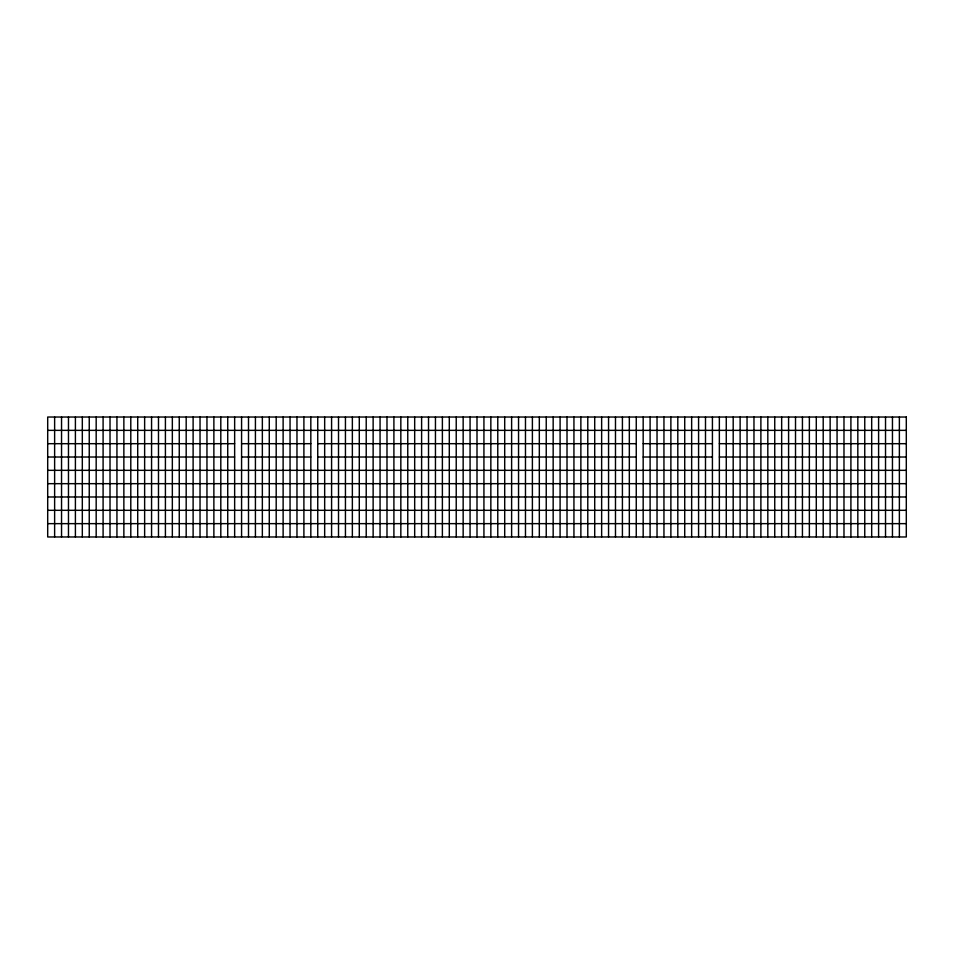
<?xml version="1.0" encoding="UTF-8"?>
<svg xmlns="http://www.w3.org/2000/svg" width="954" height="954" viewBox="0 0 954 954"><rect width="100%" height="100%" fill="white"/><g stroke="black" fill="none" stroke-linecap="round" stroke-linejoin="round"><path stroke-width="1.43" d="M47.7 430.361L906.3 430.361M47.7 443.682L234.648 443.682M241.577 443.682L310.825 443.682M317.742 443.682L636.258 443.682M643.175 443.682L712.423 443.682M719.352 443.682L906.3 443.682M47.7 457.014L234.648 457.014M241.577 457.014L310.825 457.014M317.742 457.014L636.258 457.014M643.175 457.014L712.423 457.014M719.352 457.014L906.3 457.014M47.7 470.334L906.3 470.334M47.7 483.666L906.3 483.666M47.7 496.986L906.3 496.986M47.7 510.318L906.3 510.318M47.7 523.639L906.3 523.639M899.372 417.029L899.372 536.971M892.455 417.029L892.455 536.971M885.527 417.029L885.527 536.971M878.598 417.029L878.598 536.971M871.682 417.029L871.682 536.971M864.753 417.029L864.753 536.971M857.825 417.029L857.825 536.971M850.908 417.029L850.908 536.971M843.98 417.029L843.98 536.971M837.063 417.029L837.063 536.971M830.135 417.029L830.135 536.971M823.207 417.029L823.207 536.971M816.29 417.029L816.29 536.971M809.362 417.029L809.362 536.971M802.433 417.029L802.433 536.971M795.517 417.029L795.517 536.971M788.588 417.029L788.588 536.971M781.66 417.029L781.66 536.971M774.743 417.029L774.743 536.971M767.815 417.029L767.815 536.971M760.887 417.029L760.887 536.971M753.97 417.029L753.97 536.971M747.042 417.029L747.042 536.971M740.125 417.029L740.125 536.971M733.197 417.029L733.197 536.971M726.268 417.029L726.268 536.971M719.352 417.029L719.352 536.971M712.423 417.029L712.423 536.971M705.495 417.029L705.495 536.971M698.578 417.029L698.578 536.971M691.65 417.029L691.65 536.971M684.722 417.029L684.722 536.971M677.805 417.029L677.805 536.971M670.877 417.029L670.877 536.971M663.948 417.029L663.948 536.971M657.032 417.029L657.032 536.971M650.103 417.029L650.103 536.971M643.175 417.029L643.175 536.971M636.258 417.029L636.258 536.971M629.33 417.029L629.33 536.971M622.413 417.029L622.413 536.971M615.485 417.029L615.485 536.971M608.557 417.029L608.557 536.971M601.64 417.029L601.64 536.971M594.712 417.029L594.712 536.971M587.783 417.029L587.783 536.971M580.867 417.029L580.867 536.971M573.938 417.029L573.938 536.971M567.01 417.029L567.01 536.971M560.093 417.029L560.093 536.971M553.165 417.029L553.165 536.971M546.237 417.029L546.237 536.971M539.32 417.029L539.32 536.971M532.392 417.029L532.392 536.971M525.475 417.029L525.475 536.971M518.547 417.029L518.547 536.971M511.618 417.029L511.618 536.971M504.702 417.029L504.702 536.971M497.773 417.029L497.773 536.971M490.845 417.029L490.845 536.971M483.928 417.029L483.928 536.971M477 417.029L477 536.971M470.072 417.029L470.072 536.971M463.155 417.029L463.155 536.971M456.227 417.029L456.227 536.971M449.298 417.029L449.298 536.971M442.382 417.029L442.382 536.971M435.453 417.029L435.453 536.971M428.525 417.029L428.525 536.971M421.608 417.029L421.608 536.971M414.68 417.029L414.68 536.971M407.763 417.029L407.763 536.971M400.835 417.029L400.835 536.971M393.907 417.029L393.907 536.971M386.99 417.029L386.99 536.971M380.062 417.029L380.062 536.971M373.133 417.029L373.133 536.971M366.217 417.029L366.217 536.971M359.288 417.029L359.288 536.971M352.36 417.029L352.36 536.971M345.443 417.029L345.443 536.971M338.515 417.029L338.515 536.971M331.587 417.029L331.587 536.971M324.67 417.029L324.67 536.971M317.742 417.029L317.742 536.971M310.825 417.029L310.825 536.971M303.897 417.029L303.897 536.971M296.968 417.029L296.968 536.971M290.052 417.029L290.052 536.971M283.123 417.029L283.123 536.971M276.195 417.029L276.195 536.971M269.278 417.029L269.278 536.971M262.35 417.029L262.35 536.971M255.422 417.029L255.422 536.971M248.505 417.029L248.505 536.971M241.577 417.029L241.577 536.971M234.648 417.029L234.648 536.971M227.732 417.029L227.732 536.971M220.803 417.029L220.803 536.971M213.875 417.029L213.875 536.971M206.958 417.029L206.958 536.971M200.03 417.029L200.03 536.971M193.113 417.029L193.113 536.971M186.185 417.029L186.185 536.971M179.257 417.029L179.257 536.971M172.34 417.029L172.34 536.971M165.412 417.029L165.412 536.971M158.483 417.029L158.483 536.971M151.567 417.029L151.567 536.971M144.638 417.029L144.638 536.971M137.71 417.029L137.71 536.971M130.793 417.029L130.793 536.971M123.865 417.029L123.865 536.971M116.937 417.029L116.937 536.971M110.02 417.029L110.02 536.971M103.092 417.029L103.092 536.971M96.175 417.029L96.175 536.971M89.247 417.029L89.247 536.971M82.318 417.029L82.318 536.971M75.402 417.029L75.402 536.971M68.473 417.029L68.473 536.971M61.545 417.029L61.545 536.971M54.628 417.029L54.628 536.971M906.3 417.029L47.7 417.029L47.7 536.971L906.3 536.971L906.3 417.029"/></g></svg>
